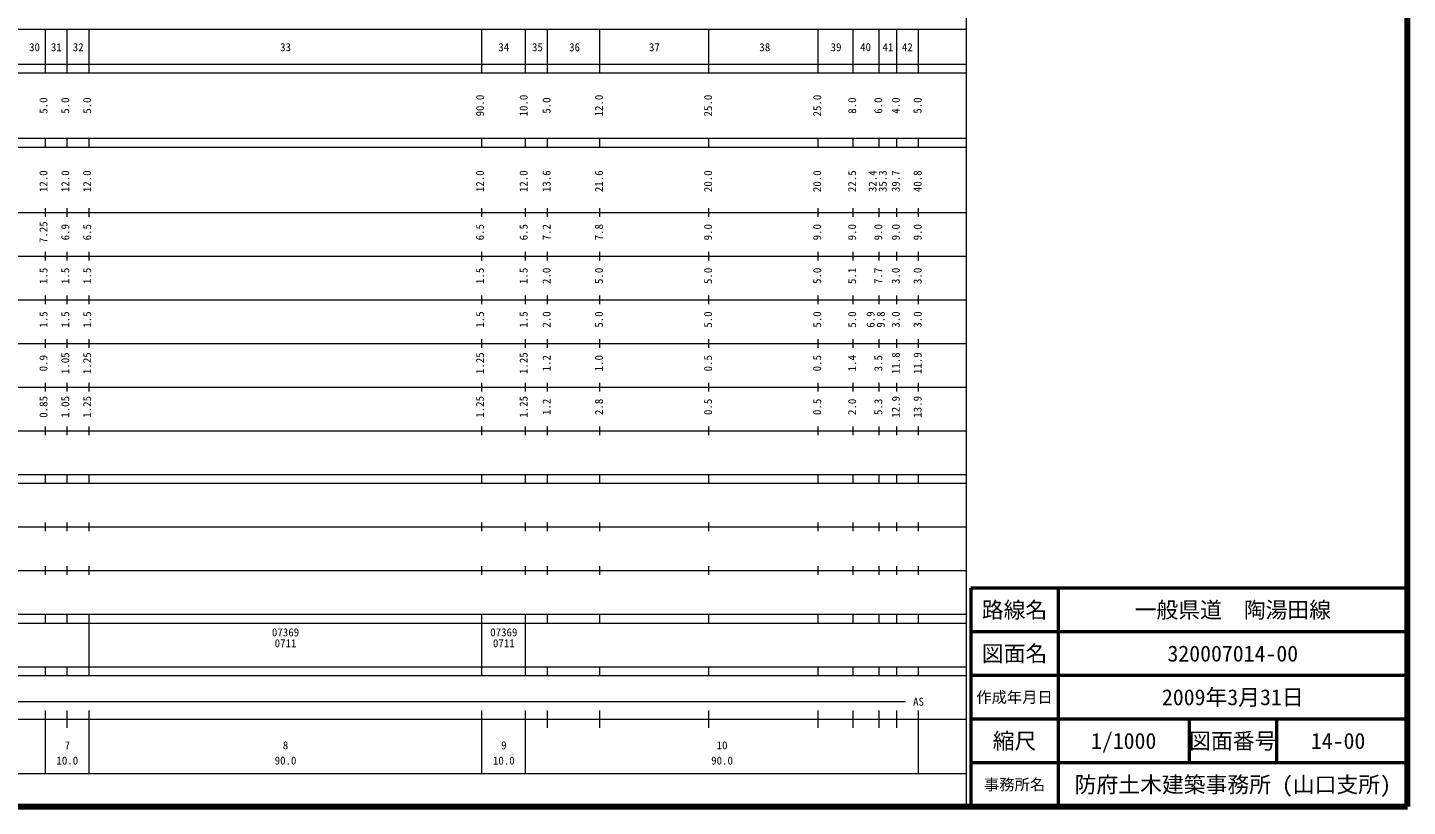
# Model space of a CAD drawing. Units: millimetres on the paper, enlarged 1000 times. Extents: x 40000 to 680000, y 20000 to 380000.
# Drawn here: x 363906 to 680000, y 20000 to 198357 of the extents above; entities that cross this region are included whole.
import ezdxf
from ezdxf.enums import TextEntityAlignment as Align

# ---------------------------------------------------------------- set-up
doc = ezdxf.new("R2010")
doc.units = ezdxf.units.MM
doc.header["$LTSCALE"] = 1000
for name, color, linetype, lineweight in [('M-TTL', 2, 'Continuous', 140), ('M-TTL-BAND', 7, 'Continuous', 13), ('M-TTL-FRAM', 2, 'Continuous', 50), ('M-TTL-LINE', 7, 'Continuous', 50)]:
    doc.layers.add(name, color=color, linetype=linetype, lineweight=lineweight)
doc.layers.add('M-TTL-TXT', color=7, linetype='Continuous')
doc.styles.add('ＭＳ ゴシック', font='')
doc.styles.get('ＭＳ ゴシック').set_extended_font_data('MS Gothic')

msp = doc.modelspace()

# ---------------------------------------------------------------- linework, layer by layer
at = {"layer": 'M-TTL'}
for p, q in [((680000, 20000), (680000, 380000)), ((40000, 20000), (680000, 20000))]:
    msp.add_line(p, q, dxfattribs=at)
at = {"layer": 'M-TTL-BAND'}
for p, q in [((579000, 20000), (579000, 370000)), ((68000, 198000), (579000, 198000)), ((368000, 188000), (368000, 198000)), ((373000, 188000), (373000, 198000)), ((378000, 188000), (378000, 198000)), ((468000, 188000), (468000, 198000)), ((478000, 188000), (478000, 198000)), ((483000, 188000), (483000, 198000)), ((495000, 188000), (495000, 198000)), ((520000, 188000), (520000, 198000)), ((545000, 188000), (545000, 198000)), ((553000, 188000), (553000, 198000)), ((559000, 188000), (559000, 198000)), ((563000, 188000), (563000, 198000)), ((568000, 188000), (568000, 198000)), ((40000, 190000), (579000, 190000)), ((40000, 188000), (579000, 188000)), ((40000, 173000), (579000, 173000)), ((40000, 171000), (579000, 171000)), ((368000, 171000), (368000, 173000)), ((373000, 171000), (373000, 173000)), ((378000, 171000), (378000, 173000)), ((468000, 171000), (468000, 173000)), ((478000, 171000), (478000, 173000)), ((483000, 171000), (483000, 173000)), ((495000, 171000), (495000, 173000)), ((520000, 171000), (520000, 173000)), ((545000, 171000), (545000, 173000)), ((553000, 171000), (553000, 173000)), ((559000, 171000), (559000, 173000)), ((563000, 171000), (563000, 173000)), ((568000, 171000), (568000, 173000)), ((40000, 156000), (579000, 156000)), ((368000, 155000), (368000, 157000)), ((373000, 155000), (373000, 157000)), ((378000, 155000), (378000, 157000)), ((468000, 155000), (468000, 157000)), ((478000, 155000), (478000, 157000)), ((483000, 155000), (483000, 157000)), ((495000, 155000), (495000, 157000)), ((520000, 155000), (520000, 157000)), ((545000, 155000), (545000, 157000)), ((553000, 155000), (553000, 157000)), ((559000, 155000), (559000, 157000)), ((563000, 155000), (563000, 157000)), ((568000, 155000), (568000, 157000)), ((46000, 146000), (579000, 146000)), ((368000, 145000), (368000, 147000)), ((373000, 145000), (373000, 147000)), ((378000, 145000), (378000, 147000)), ((468000, 145000), (468000, 147000)), ((478000, 145000), (478000, 147000)), ((483000, 145000), (483000, 147000)), ((495000, 145000), (495000, 147000)), ((520000, 145000), (520000, 147000)), ((545000, 145000), (545000, 147000)), ((553000, 145000), (553000, 147000)), ((559000, 145000), (559000, 147000)), ((563000, 145000), (563000, 147000)), ((568000, 145000), (568000, 147000)), ((52000, 136000), (579000, 136000)), ((368000, 135000), (368000, 137000)), ((373000, 135000), (373000, 137000)), ((378000, 135000), (378000, 137000)), ((468000, 135000), (468000, 137000)), ((478000, 135000), (478000, 137000)), ((483000, 135000), (483000, 137000)), ((495000, 135000), (495000, 137000)), ((520000, 135000), (520000, 137000)), ((545000, 135000), (545000, 137000)), ((553000, 135000), (553000, 137000)), ((559000, 135000), (559000, 137000)), ((563000, 135000), (563000, 137000)), ((568000, 135000), (568000, 137000)), ((368000, 125000), (368000, 127000)), ((373000, 125000), (373000, 127000)), ((378000, 125000), (378000, 127000)), ((468000, 125000), (468000, 127000)), ((478000, 125000), (478000, 127000)), ((483000, 125000), (483000, 127000)), ((495000, 125000), (495000, 127000)), ((520000, 125000), (520000, 127000)), ((545000, 125000), (545000, 127000)), ((553000, 125000), (553000, 127000)), ((559000, 125000), (559000, 127000)), ((563000, 125000), (563000, 127000)), ((568000, 125000), (568000, 127000)), ((46000, 126000), (579000, 126000)), ((368000, 115000), (368000, 117000)), ((373000, 115000), (373000, 117000)), ((378000, 115000), (378000, 117000)), ((468000, 115000), (468000, 117000)), ((478000, 115000), (478000, 117000)), ((483000, 115000), (483000, 117000)), ((495000, 115000), (495000, 117000)), ((520000, 115000), (520000, 117000)), ((545000, 115000), (545000, 117000)), ((553000, 115000), (553000, 117000)), ((559000, 115000), (559000, 117000)), ((563000, 115000), (563000, 117000)), ((568000, 115000), (568000, 117000)), ((52000, 116000), (579000, 116000)), ((46000, 106000), (579000, 106000)), ((368000, 105000), (368000, 107000)), ((373000, 105000), (373000, 107000)), ((378000, 105000), (378000, 107000)), ((468000, 105000), (468000, 107000)), ((478000, 105000), (478000, 107000)), ((483000, 105000), (483000, 107000)), ((495000, 105000), (495000, 107000)), ((520000, 105000), (520000, 107000)), ((545000, 105000), (545000, 107000)), ((553000, 105000), (553000, 107000)), ((559000, 105000), (559000, 107000)), ((563000, 105000), (563000, 107000)), ((568000, 105000), (568000, 107000)), ((40000, 96000), (579000, 96000)), ((368000, 94000), (368000, 96000)), ((373000, 94000), (373000, 96000)), ((378000, 94000), (378000, 96000)), ((468000, 94000), (468000, 96000)), ((478000, 94000), (478000, 96000)), ((483000, 94000), (483000, 96000)), ((495000, 94000), (495000, 96000)), ((520000, 94000), (520000, 96000)), ((545000, 94000), (545000, 96000)), ((553000, 94000), (553000, 96000)), ((559000, 94000), (559000, 96000)), ((563000, 94000), (563000, 96000)), ((568000, 94000), (568000, 96000)), ((40000, 94000), (579000, 94000)), ((49000, 84000), (579000, 84000)), ((368000, 83000), (368000, 85000)), ((373000, 83000), (373000, 85000)), ((378000, 83000), (378000, 85000)), ((468000, 83000), (468000, 85000)), ((478000, 83000), (478000, 85000)), ((483000, 83000), (483000, 85000)), ((495000, 83000), (495000, 85000)), ((520000, 83000), (520000, 85000)), ((545000, 83000), (545000, 85000)), ((553000, 83000), (553000, 85000)), ((559000, 83000), (559000, 85000)), ((563000, 83000), (563000, 85000)), ((568000, 83000), (568000, 85000)), ((40000, 74000), (579000, 74000)), ((368000, 73000), (368000, 75000)), ((373000, 73000), (373000, 75000)), ((378000, 73000), (378000, 75000)), ((468000, 73000), (468000, 75000)), ((478000, 73000), (478000, 75000)), ((483000, 73000), (483000, 75000)), ((495000, 73000), (495000, 75000)), ((520000, 73000), (520000, 75000)), ((545000, 73000), (545000, 75000)), ((553000, 73000), (553000, 75000)), ((559000, 73000), (559000, 75000)), ((563000, 73000), (563000, 75000)), ((568000, 73000), (568000, 75000)), ((40000, 64000), (579000, 64000)), ((368000, 62000), (368000, 64000)), ((373000, 62000), (373000, 64000)), ((378000, 62000), (378000, 64000)), ((468000, 62000), (468000, 64000)), ((478000, 62000), (478000, 64000)), ((483000, 62000), (483000, 64000)), ((495000, 62000), (495000, 64000)), ((520000, 62000), (520000, 64000)), ((545000, 62000), (545000, 64000)), ((553000, 62000), (553000, 64000)), ((559000, 62000), (559000, 64000)), ((563000, 62000), (563000, 64000)), ((568000, 62000), (568000, 64000)), ((40000, 62000), (579000, 62000)), ((378000, 52000), (378000, 62000)), ((468000, 52000), (468000, 62000)), ((468000, 52000), (468000, 62000)), ((478000, 52000), (478000, 62000)), ((40000, 52000), (579000, 52000)), ((368000, 50000), (368000, 52000)), ((373000, 50000), (373000, 52000)), ((378000, 50000), (378000, 52000)), ((468000, 50000), (468000, 52000)), ((478000, 50000), (478000, 52000)), ((483000, 50000), (483000, 52000)), ((495000, 50000), (495000, 52000)), ((520000, 50000), (520000, 52000)), ((545000, 50000), (545000, 52000)), ((553000, 50000), (553000, 52000)), ((559000, 50000), (559000, 52000)), ((563000, 50000), (563000, 52000)), ((568000, 50000), (568000, 52000)), ((40000, 50000), (579000, 50000)), ((71000, 44000), (565000, 44000)), ((368000, 27500), (368000, 42000)), ((373000, 38000), (373000, 42000)), ((378000, 27500), (378000, 42000)), ((468000, 27500), (468000, 42000)), ((478000, 27500), (478000, 42000)), ((483000, 38000), (483000, 42000)), ((495000, 38000), (495000, 42000)), ((520000, 38000), (520000, 42000)), ((545000, 38000), (545000, 42000)), ((553000, 38000), (553000, 42000)), ((559000, 38000), (559000, 42000)), ((563000, 38000), (563000, 42000)), ((568000, 27500), (568000, 42000)), ((40000, 40000), (579000, 40000)), ((68000, 27500), (579000, 27500))]:
    msp.add_line(p, q, dxfattribs=at)
at = {"layer": 'M-TTL-FRAM'}
for p, q in [((680000, 70000), (580000, 70000)), ((580000, 70000), (580000, 20000))]:
    msp.add_line(p, q, dxfattribs=at)
at = {"layer": 'M-TTL-LINE'}
for p, q in [((600000, 70000), (600000, 20000)), ((680000, 60000), (580000, 60000)), ((680000, 50000), (580000, 50000)), ((680000, 40000), (580000, 40000)), ((630000, 40000), (630000, 30000)), ((650000, 40000), (650000, 30000)), ((680000, 30000), (580000, 30000))]:
    msp.add_line(p, q, dxfattribs=at)

# ---------------------------------------------------------------- texts
at = {"layer": 'M-TTL-BAND', "style": 'ＭＳ ゴシック'}
for s, p in [('30', (365500, 192405)), ('31', (370500, 192405)), ('32', (375500, 192405)), ('33', (423000, 192405)), ('34', (473000, 192405)), ('35', (480707, 192405)), ('36', (489208, 192405)), ('37', (507506, 192405)), ('38', (532784, 192405)), ('39', (549111, 192405)), ('40', (555867, 192405)), ('41', (560990, 192405)), ('42', (565438, 192405)), ('07369', (423000, 58405)), ('07369', (473000, 58405)), ('0711', (423000, 55905)), ('0711', (473000, 55905)), ('AS', (568000, 42500)), ('7', (373000, 32523)), ('8', (423000, 32523)), ('9', (473000, 32523)), ('10', (523000, 32523)), ('10.0', (373000, 29033)), ('90.0', (423000, 29033)), ('10.0', (473000, 29033)), ('90.0', (523000, 29033))]:
    msp.add_text(s, height=1833, dxfattribs=at).set_placement(p, align=Align.BOTTOM_CENTER)
for s, p in [('5.0', (369000, 180500)), ('5.0', (374000, 180500)), ('5.0', (379000, 180500)), ('90.0', (469000, 180500)), ('10.0', (479000, 180500)), ('5.0', (484250, 180500)), ('12.0', (496250, 180500)), ('25.0', (521250, 180500)), ('25.0', (546250, 180500)), ('8.0', (554250, 180500)), ('6.0', (560250, 180500)), ('4.0', (564250, 180500)), ('5.0', (569250, 180500)), ('12.0', (369000, 163174)), ('12.0', (374000, 163174)), ('12.0', (379000, 163174)), ('12.0', (469000, 163174)), ('12.0', (479000, 163174)), ('13.6', (484250, 163174)), ('21.6', (496250, 163174)), ('20.0', (521250, 163174)), ('20.0', (546250, 163174)), ('22.5', (554250, 163174)), ('32.4', (558948, 163174)), ('35.3', (561271, 163174)), ('39.7', (564250, 163174)), ('40.8', (569250, 163174)), ('7.25', (369000, 151500)), ('6.9', (374000, 151500)), ('6.5', (379000, 151500)), ('6.5', (469000, 151500)), ('6.5', (479000, 151500)), ('7.2', (484250, 151500)), ('7.8', (496250, 151500)), ('9.0', (521250, 151500)), ('9.0', (546250, 151500)), ('9.0', (554250, 151500)), ('9.0', (560250, 151500)), ('9.0', (564250, 151500)), ('9.0', (569250, 151500)), ('1.5', (369000, 141500)), ('1.5', (374000, 141500)), ('1.5', (379000, 141500)), ('1.5', (469000, 141500)), ('1.5', (479000, 141500)), ('2.0', (484250, 141500)), ('5.0', (496250, 141500)), ('5.0', (521250, 141500)), ('5.0', (546250, 141500)), ('5.1', (554250, 141500)), ('7.7', (560250, 141500)), ('3.0', (564250, 141500)), ('3.0', (569250, 141500)), ('1.5', (369000, 131500)), ('1.5', (374000, 131500)), ('1.5', (379000, 131500)), ('1.5', (469000, 131500)), ('1.5', (479000, 131500)), ('2.0', (484250, 131500)), ('5.0', (496250, 131500)), ('5.0', (521250, 131500)), ('5.0', (546250, 131500)), ('5.0', (554250, 131500)), ('6.9', (558481, 131500)), ('9.8', (560805, 131500)), ('3.0', (564250, 131500)), ('3.0', (569250, 131500)), ('1.05', (374000, 121500)), ('1.25', (379000, 121500)), ('1.25', (469000, 121500)), ('1.25', (479000, 121500)), ('1.4', (554250, 121500)), ('11.8', (564250, 121500)), ('11.9', (569250, 121500)), ('0.9', (369000, 121500)), ('1.2', (484250, 121500)), ('1.0', (496250, 121500)), ('0.5', (521250, 121500)), ('0.5', (546250, 121500)), ('3.5', (560250, 121500)), ('0.85', (369000, 111500)), ('1.05', (374000, 111500)), ('1.25', (379000, 111500)), ('1.25', (469000, 111500)), ('1.25', (479000, 111500)), ('12.9', (564250, 111500)), ('13.9', (569250, 111500)), ('1.2', (484250, 111500)), ('2.8', (496250, 111500)), ('0.5', (521250, 111500)), ('0.5', (546250, 111500)), ('2.0', (554250, 111500)), ('5.3', (560250, 111500))]:
    msp.add_text(s, height=1833, rotation=90, dxfattribs=at).set_placement(p, align=Align.BOTTOM_CENTER)
at = {"layer": 'M-TTL-TXT', "style": 'ＭＳ ゴシック'}
for s, height, p in [('路線名', 3666, (590000, 65000)), ('路線名', 3666, (590000, 65000)), ('一般県道\u3000陶湯田線', 3666, (640000, 65000)), ('図面名', 3666, (590000, 55000)), ('図面名', 3666, (590000, 55000)), ('320007014-00', 3666, (640000, 55000)), ('作成年月日', 2566, (590000, 45000)), ('作成年月日', 2566, (590000, 45000)), ('2009年3月31日', 3666, (640000, 45000)), ('縮尺', 3666, (590000, 35000)), ('縮尺', 3666, (590000, 35000)), ('1/1000', 3666, (615000, 35000)), ('図面番号', 3666, (640000, 35000)), ('図面番号', 3666, (640000, 35000)), ('14-00', 3666, (664125, 35000)), ('事務所名', 2566, (590000, 25000)), ('事務所名', 2566, (590000, 25000)), ('防府土木建築事務所 (山口支所)', 3666, (640000, 25000))]:
    msp.add_text(s, height=height, dxfattribs=at).set_placement(p, align=Align.MIDDLE_CENTER)

doc.saveas('drawing.dxf')
